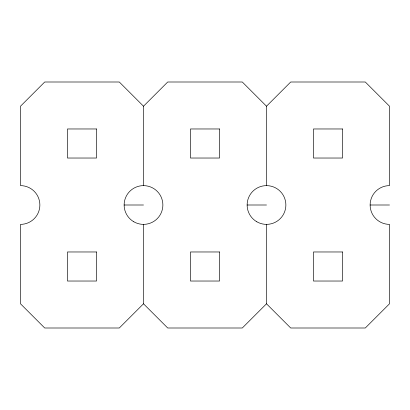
<?xml version="1.0" encoding="UTF-8"?>
<svg xmlns="http://www.w3.org/2000/svg" width="410" height="410" viewBox="0 0 410 410"><rect width="100%" height="100%" fill="white"/><g stroke="black" fill="none" stroke-linecap="round" stroke-linejoin="round"><path stroke-width="0.61" d="M143.5 185.627L143.5 106.21L167.71 82L242.289 82L266.5 106.21L266.5 185.627M266.5 106.21L290.71 82L365.289 82L389.5 106.21L389.5 185.627A19.372 19.372 0 0 0 370.127 205A19.372 19.372 0 0 0 389.5 224.372L389.5 303.789L365.289 328L290.71 328L266.5 303.789L266.5 224.372M143.5 224.372L143.5 303.789L119.289 328L44.71 328L20.5 303.789L20.5 224.372A19.372 19.372 0 0 0 39.872 205A19.372 19.372 0 0 0 20.5 185.627L20.5 106.21L44.71 82L119.289 82L143.5 106.21M266.5 303.789L242.289 328L167.71 328L143.5 303.789M124.127 205L143.5 205M247.127 205L266.5 205M370.127 205L389.5 205M96.529 128.971L67.471 128.971L67.471 158.029L96.529 158.029L96.529 128.971M219.529 128.971L190.471 128.971L190.471 158.029L219.529 158.029L219.529 128.971M342.529 128.971L313.471 128.971L313.471 158.029L342.529 158.029L342.529 128.971M96.529 251.971L67.471 251.971L67.471 281.029L96.529 281.029L96.529 251.971M219.529 251.971L190.471 251.971L190.471 281.029L219.529 281.029L219.529 251.971M342.529 251.971L313.471 251.971L313.471 281.029L342.529 281.029L342.529 251.971M256.814 221.774A19.372 19.372 0 0 0 285.872 205A19.372 19.372 0 0 0 256.814 188.226A19.372 19.372 0 0 0 256.814 221.774M133.814 221.774A19.372 19.372 0 0 0 162.873 205A19.372 19.372 0 0 0 133.814 188.226A19.372 19.372 0 0 0 133.814 221.774"/></g></svg>
